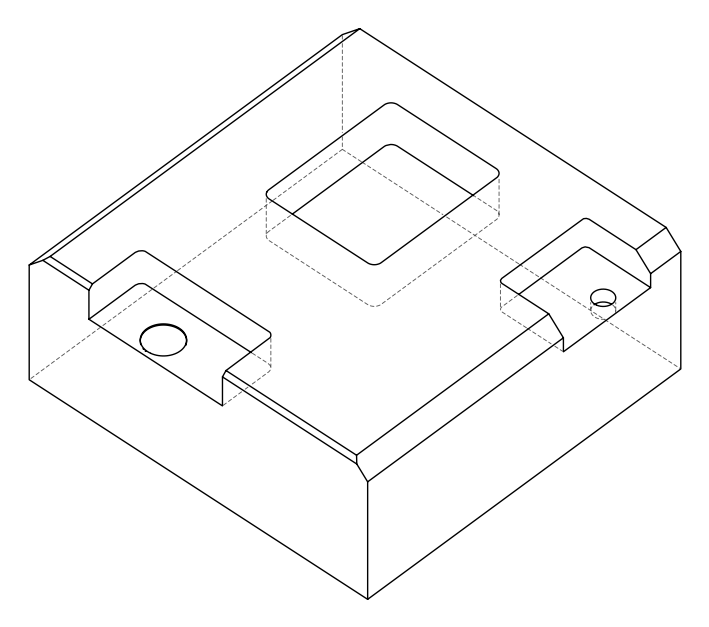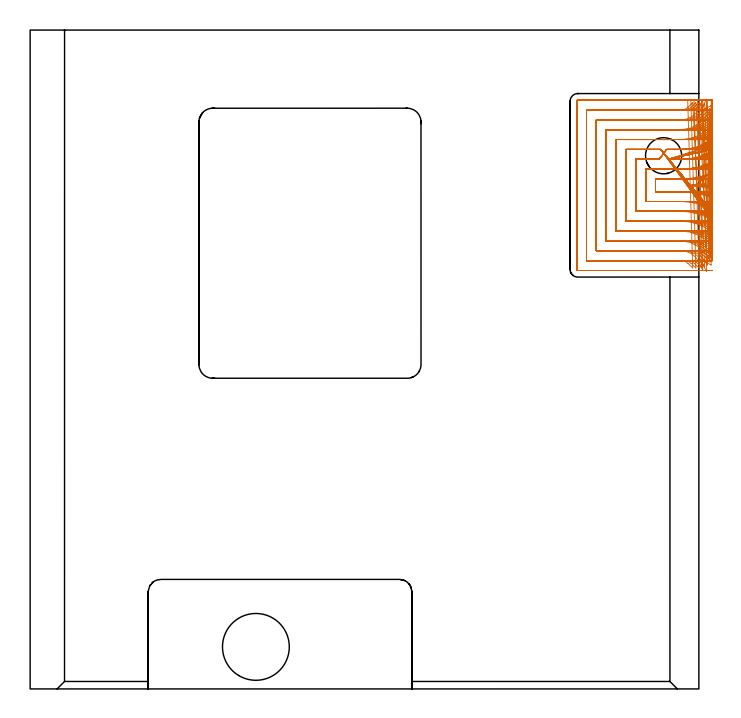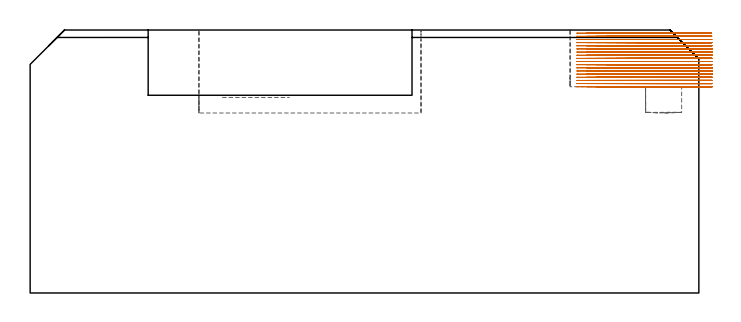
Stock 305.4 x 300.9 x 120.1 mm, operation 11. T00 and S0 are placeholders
(PLAN: 11 operations, 6 tool changes, 172.4 min)
(1 INDEXABLE_INSERT_DRILL_BLIND_HOLE_FROM_SOLID | STEP1POCKET | NXT0302_004 | 0.02 min | 6538 mm3)
(2 DRILL_TO_ENLARGE_BLIND_HOLE | STEP1POCKET | UGT0301_381 | 0.02 min | 15955 mm3)
(3 INDEXABLE_INSERT_DRILL_BLIND_HOLE_FROM_SOLID_1 | STEP1POCKET_1 | NXT0302_004 | 0.06 min | 8052 mm3)
(4 AREA_MILL | FG_CHAMFER_SURFACE | UGT0205_001 | 7.77 min | 16988 mm3)
(5 AREA_MILL_1 | FG_CHAMFER_SURFACE_1 | UGT0205_001 | 0.79 min | 266 mm3)
(6 AREA_MILL_2 | FG_CHAMFER_SURFACE_2 | UGT0205_001 | 2.06 min | 702 mm3)
(7 AREA_MILL_3 | FG_CHAMFER_SURFACE_3 | UGT0205_001 | 14.69 min | 37054 mm3)
(8 AREA_MILL_4 | FG_CHAMFER_SURFACE_4 | UGT0205_001 | 1.42 min | 3122 mm3)
(9 MILL_RECTANGULAR_POCKET | POCKET_RECTANGULAR_STRAIGHT | NXT0201_011 | Follow Part, ap 3, ae 75% | 37.52 min | 472612 mm3)
(10 MILL_SLOT | SLOT_PARTIAL_RECTANGULAR | NXT0201_013 | Follow Part, ap 2.5, ae 75% | 40.23 min | 157379 mm3)
(11 MILL_SLOT_1 | SLOT_PARTIAL_RECTANGULAR_1 | NXT0201_008 | Follow Part, ap 1.5, ae 75% | 67.81 min | 120742 mm3)
(TOOL NXT0302_004 | Index. Insert Drill 16.5mm [880-D1650L20-05] | D16.5 PA176 FL83 Z2)
(TOOL UGT0301_381 | Twist Drill Flat Bottom 30.5 mm | D30.5 PA180 FL175 Z2)
(TOOL UGT0205_001 | Chamfer Mill 20 x 3 x 45 deg. | D20 FL50 Z2)
(TOOL NXT0201_011 | ENDMILL 12mm [2P460-1200-NA 1630] | D12 FL38 Z6)
(TOOL NXT0201_013 | ENDMILL 10mm | D10 FL30 Z4)
(TOOL NXT0201_008 | ENDMILL 6mm [2P460-0600-NA 1630] | D6 FL26 Z6)
(OP 11 MILL_SLOT_1)
G17 G21 G94 G90
T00 M6
G54
G17 G0 G90 X311.254 Y235.576 S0 M3
G43 Z130.1 H1
Z118.661
G94 G1 X308.4 Y234.652 F250.
G2 X305.045 Y233.742 R36. F500.
G1 X305.69 Y230.812
G3 X305.69 Y229.189 R3.
X300.098 Y230. R39.
X305.69 Y230.812 R39.
G1 X305.045 Y233.742
G2 X297.306 Y232.9 R36.
G1 X285.6
Y227.1
X297.308
G2 X308.4 Y225.349 R36.
G1 X311.254 Y224.424 F250.
X311.208 Y240.475
X308.4 Y239.418
G2 X297.306 Y237.4 R31.5 F500.
G1 X281.1
Y222.6
X297.308
G2 X308.4 Y220.583 R31.5
G1 X311.208 Y219.526 F250.
X311.135 Y245.517
X308.4 Y244.284
G2 X297.306 Y241.9 R27. F500.
G1 X294.297
X291.297 F250.
G0 Z130.1
X311.01 Y250.804
Z118.661
G1 X308.4 Y249.325
G2 X297.306 Y246.4 R22.5 F500.
G1 X293.672
X290.672 F250.
X287.306 Y241.9
X284.306
X276.6 F500.
Y218.1
X297.308
G2 X308.4 Y215.717 R27.
G1 X311.135 Y214.484 F250.
X287.935 Y246.4 F500.
X284.935 F250.
X272.1 F500.
Y213.6
X297.308
G2 X308.4 Y210.676 R22.5
G1 X311.01 Y209.197 F250.
X310.762 Y256.574
X308.4 Y254.725
G2 X297.306 Y250.9 R18. F500.
G1 X267.6
Y209.1
X297.308
G2 X308.4 Y205.277 R18.
G1 X310.763 Y203.428 F250.
X310.11 Y263.673
X308.4 Y261.207
G2 X297.306 Y255.4 R13.5 F500.
G1 X263.1
Y204.6
X297.308
G2 X308.4 Y198.796 R13.5
G1 X310.11 Y196.331 F250.
X306.702 Y267.587 F500.
X305.368 Y264.9 F250.
G2 X297.306 Y259.9 R9. F500.
G1 X258.6
Y200.1
X297.308
G2 X305.371 Y195.1 R9.
G1 X306.704 Y192.413 F250.
X302.595 Y267.769 F500.
X300.446 Y265.676 F250.
G2 X297.306 Y264.4 R4.5 F500.
G1 X254.1
Y195.6
X297.308
G2 X300.448 Y194.324 R4.5
G1 X302.597 Y192.231 F250.
X300.306 Y268.9 F500.
X297.306 F250.
X250.1 F500.
G3 X249.6 Y268.4 R0.5
G1 Y191.6
G3 X250.1 Y191.1 R0.5
G1 X297.308
X300.308 F250.
G0 Z130.1
X311.29 Y235.02
Z117.222
G1 X308.4 Y234.217
G2 X306.491 Y233.741 R36. F500.
G1 X307.136 Y230.812
G3 X307.136 Y229.188 R3.
X301.544 Y230. R39.
X307.136 Y230.812 R39.
G1 X306.491 Y233.741
G2 X298.753 Y232.9 R36.
G1 X285.6
Y227.1
X298.753
G2 X308.4 Y225.783 R36.
G1 X311.29 Y224.979 F250.
X311.256 Y239.832
X308.4 Y238.914
G2 X298.753 Y237.4 R31.5 F500.
G1 X281.1
Y222.6
X298.753
G2 X308.4 Y221.086 R31.5
G1 X311.256 Y220.168 F250.
X311.202 Y244.754
X308.4 Y243.682
G2 X298.753 Y241.9 R27. F500.
G1 X294.297
X291.297 F250.
G0 Z130.1
X311.11 Y249.859
Z117.222
G1 X308.4 Y248.573
G2 X298.753 Y246.4 R22.5 F500.
G1 X293.672
X290.672 F250.
X287.306 Y241.9
X284.306
X276.6 F500.
Y218.1
X298.753
G2 X308.4 Y216.318 R27.
G1 X311.202 Y215.246 F250.
X287.934 Y246.4 F500.
X284.934 F250.
X272.1 F500.
Y213.6
X298.753
G2 X308.4 Y211.427 R22.5
G1 X311.11 Y210.141 F250.
X310.933 Y255.311
X308.4 Y253.703
G2 X298.753 Y250.9 R18. F500.
G1 X267.6
Y209.1
X298.753
G2 X308.4 Y206.297 R18.
G1 X310.933 Y204.689 F250.
X310.499 Y261.6
X308.4 Y259.456
G2 X298.753 Y255.4 R13.5 F500.
G1 X263.1
Y204.6
X298.753
G2 X308.4 Y200.544 R13.5
G1 X310.499 Y198.4 F250.
X308.097 Y267.257 F500.
X306.669 Y264.618 F250.
G2 X298.753 Y259.9 R9. F500.
G1 X258.6
Y200.1
X298.753
G2 X306.669 Y195.382 R9.
G1 X308.097 Y192.743 F250.
X304.04 Y267.761 F500.
X301.888 Y265.671 F250.
G2 X298.753 Y264.4 R4.5 F500.
G1 X254.1
Y195.6
X298.753
G2 X301.891 Y194.325 R4.5
G1 X304.041 Y192.233 F250.
X301.753 Y268.9 F500.
X298.753 F250.
X250.1 F500.
G3 X249.6 Y268.4 R0.5
G1 Y191.6
G3 X250.1 Y191.1 R0.5
G1 X298.753
X301.753 F250.
G0 Z130.1
X311.333 Y228.596
Z115.783
G1 X308.4 Y229.227
G3 X302.984 Y230. R39. F500.
X308.4 Y230.773 R39.
G1 Y233.848
G2 X300.193 Y232.9 R36.
G1 X285.6
Y227.1
X300.194
G2 X308.4 Y226.152 R36.
G1 X311.321 Y225.468 F250.
X311.296 Y239.27
X308.4 Y238.488
G2 X300.193 Y237.4 R31.5 F500.
G1 X281.1
Y222.6
X300.194
G2 X308.4 Y221.512 R31.5
G1 X311.296 Y220.731 F250.
X311.258 Y244.089
X308.4 Y243.178
G2 X300.193 Y241.9 R27. F500.
G1 X294.298
X291.298 F250.
G0 Z130.1
X311.193 Y249.044
Z115.783
G1 X308.4 Y247.95
G2 X300.193 Y246.4 R22.5 F500.
G1 X293.672
X290.672 F250.
X287.306 Y241.9
X284.306
X276.6 F500.
Y218.1
X300.194
G2 X308.4 Y216.823 R27.
G1 X311.258 Y215.911 F250.
X287.934 Y246.4 F500.
X284.934 F250.
X272.1 F500.
Y213.6
X300.194
G2 X308.4 Y212.05 R22.5
G1 X311.193 Y210.956 F250.
X311.07 Y254.248
X308.4 Y252.88
G2 X300.193 Y250.9 R18. F500.
G1 X267.6
Y209.1
X300.194
G2 X308.4 Y207.12 R18.
G1 X311.07 Y205.753 F250.
X310.782 Y260.005
X308.4 Y258.181
G2 X300.193 Y255.4 R13.5 F500.
G1 X263.1
Y204.6
X300.194
G2 X308.4 Y201.819 R13.5
G1 X310.782 Y199.996 F250.
X309.345 Y266.4
X307.679 Y263.905
G2 X300.193 Y259.9 R9. F500.
G1 X258.6
Y200.1
X300.194
G2 X307.68 Y196.096 R9.
G1 X309.345 Y193.601 F250.
X305.482 Y267.769 F500.
X303.333 Y265.676 F250.
G2 X300.193 Y264.4 R4.5 F500.
G1 X254.1
Y195.6
X300.194
G2 X303.332 Y194.325 R4.5
G1 X305.482 Y192.233 F250.
X303.193 Y268.9 F500.
X300.193 F250.
X250.1 F500.
G3 X249.6 Y268.4 R0.5
G1 Y191.6
G3 X250.1 Y191.1 R0.5
G1 X300.194
X303.194 F250.
G0 Z130.1
X311.356 Y229.024
Z114.344
G1 X308.4 Y229.534
G3 X304.565 Y230. R39. F500.
X308.4 Y230.468 R39.
G1 Y233.516
G2 X301.77 Y232.9 R36.
G1 X285.6
Y227.1
X301.777
G2 X308.4 Y226.486 R36.
G1 X311.349 Y225.934 F250.
X311.333 Y238.737
X308.4 Y238.106
G2 X301.77 Y237.4 R31.5 F500.
G1 X281.1
Y222.6
X301.777
G2 X308.4 Y221.896 R31.5
G1 X311.333 Y221.265 F250.
X311.308 Y243.463
X308.4 Y242.727
G2 X301.77 Y241.9 R27. F500.
G1 X294.298
X291.298 F250.
X311.267 Y248.283 F500.
X308.4 Y247.399 F250.
G2 X301.77 Y246.4 R22.5 F500.
G1 X293.672
X290.672 F250.
X287.306 Y241.9
X284.306
X276.6 F500.
Y218.1
X301.777
G2 X308.4 Y217.275 R27.
G1 X311.308 Y216.539 F250.
X287.934 Y246.4 F500.
X284.934 F250.
X272.1 F500.
Y213.6
X301.777
G2 X308.4 Y212.603 R22.5
G1 X311.267 Y211.72 F250.
X311.189 Y253.27
X308.4 Y252.165
G2 X301.77 Y250.9 R18. F500.
G1 X267.6
Y209.1
X301.777
G2 X308.4 Y207.837 R18.
G1 X311.19 Y206.733 F250.
X311.013 Y258.613
X308.4 Y257.14
G2 X301.77 Y255.4 R13.5 F500.
G1 X263.1
Y204.6
X301.777
G2 X308.4 Y202.864 R13.5
G1 X311.014 Y201.392 F250.
X310.429 Y265.023
X308.4 Y262.813
G2 X301.77 Y259.9 R9. F500.
G1 X258.6
Y200.1
X301.777
G2 X308.4 Y197.194 R9.
G1 X310.431 Y194.986 F250.
X307.168 Y268.565 F500.
X305.353 Y266.177 F250.
G2 X301.77 Y264.4 R4.5 F500.
G1 X254.1
Y195.6
X301.777
G2 X305.359 Y193.824 R4.5
G1 X307.175 Y191.436 F250.
X304.77 Y268.9 F500.
X301.77 F250.
X250.1 F500.
G3 X249.6 Y268.4 R0.5
G1 Y191.6
G3 X250.1 Y191.1 R0.5
G1 X301.777
X304.777 F250.
G0 Z130.1
X311.377 Y229.425
Z112.905
G1 X308.4 Y229.798
G3 X306.342 Y230. R39. F500.
X308.4 Y230.203 R39.
G1 Y233.228
G2 X303.55 Y232.9 R36.
G1 X285.6
Y227.1
X303.552
G2 X308.4 Y226.772 R36.
G1 X311.373 Y226.368 F250.
X311.364 Y238.237
X308.4 Y237.776
G2 X303.55 Y237.4 R31.5 F500.
G1 X281.1
Y222.6
X303.552
G2 X308.4 Y222.225 R31.5
G1 X311.364 Y221.763 F250.
X311.351 Y242.878
X308.4 Y242.339
G2 X303.55 Y241.9 R27. F500.
G1 X294.298
X291.298 F250.
X311.329 Y247.575 F500.
X308.4 Y246.929 F250.
G2 X303.55 Y246.4 R22.5 F500.
G1 X293.672
X290.672 F250.
X287.306 Y241.9
X284.306
X276.6 F500.
Y218.1
X303.552
G2 X308.4 Y217.661 R27.
G1 X311.351 Y217.123 F250.
X287.934 Y246.4 F500.
X284.934 F250.
X272.1 F500.
Y213.6
X303.552
G2 X308.4 Y213.072 R22.5
G1 X311.33 Y212.425 F250.
X311.289 Y252.374
X308.4 Y251.566
G2 X303.55 Y250.9 R18. F500.
G1 X267.6
Y209.1
X303.552
G2 X308.4 Y208.435 R18.
G1 X311.289 Y207.627 F250.
X311.2 Y257.379
X308.4 Y256.301
G2 X303.55 Y255.4 R13.5 F500.
G1 X263.1
Y204.6
X303.552
G2 X308.4 Y203.699 R13.5
G1 X311.2 Y202.622 F250.
X310.927 Y262.935
X308.4 Y261.318
G2 X303.55 Y259.9 R9. F500.
G1 X258.6
Y200.1
X303.552
G2 X308.4 Y198.683 R9.
G1 X310.928 Y197.067 F250.
X308.942 Y269.319
X307.477 Y266.701
G2 X303.55 Y264.4 R4.5 F500.
G1 X254.1
Y195.6
X303.552
G2 X307.479 Y193.297 R4.5
G1 X308.944 Y190.679 F250.
X306.55 Y268.9 F500.
X303.55 F250.
X250.1 F500.
G3 X249.6 Y268.4 R0.5
G1 Y191.6
G3 X250.1 Y191.1 R0.5
G1 X303.552
X306.552 F250.
G0 Z130.1
X311.394 Y233.151
Z111.467
G1 X308.4 Y232.967
G2 X306.198 Y232.9 R36. F500.
G1 X285.6
Y227.1
X306.232
G2 X308.4 Y227.035 R36.
G1 X311.395 Y226.854 F250.
X311.393 Y237.687
X308.4 Y237.477
G2 X306.198 Y237.4 R31.5 F500.
G1 X281.1
Y222.6
X306.232
G2 X308.4 Y222.525 R31.5
G1 X311.393 Y222.319 F250.
X311.39 Y242.235
X308.4 Y241.99
G2 X306.198 Y241.9 R27. F500.
G1 X294.298
X291.298 F250.
X311.386 Y246.802 F500.
X308.4 Y246.508 F250.
G2 X306.198 Y246.4 R22.5 F500.
G1 X293.672
X290.672 F250.
X287.306 Y241.9
X284.306
X276.6 F500.
Y218.1
X306.232
G2 X308.4 Y218.013 R27.
G1 X311.39 Y217.772 F250.
X287.934 Y246.4 F500.
X284.934 F250.
X272.1 F500.
Y213.6
X306.232
G2 X308.4 Y213.495 R22.5
G1 X311.386 Y213.206 F250.
X311.377 Y251.402
X308.4 Y251.035
G2 X306.198 Y250.9 R18. F500.
G1 X267.6
Y209.1
X306.232
G2 X308.4 Y208.969 R18.
G1 X311.378 Y208.608 F250.
X311.36 Y256.07
X308.4 Y255.581
G2 X306.198 Y255.4 R13.5 F500.
G1 X263.1
Y204.6
X306.232
G2 X308.4 Y204.425 R13.5
G1 X311.361 Y203.943 F250.
X311.309 Y260.908
X308.4 Y260.174
G2 X306.198 Y259.9 R9. F500.
G1 X258.6
Y200.1
X306.232
G2 X308.4 Y199.835 R9.
G1 X311.312 Y199.112 F250.
X311.016 Y266.444
X308.4 Y264.976
G2 X306.198 Y264.4 R4.5 F500.
G1 X254.1
Y195.6
X306.232
G2 X308.4 Y195.043 R4.5
G1 X311.029 Y193.598 F250.
X309.198 Y268.9
X306.198
X250.1 F500.
G3 X249.6 Y268.4 R0.5
G1 Y191.6
G3 X250.1 Y191.1 R0.5
G1 X306.232
X309.232 F250.
G0 X311.4 Y232.93 Z110.028
G1 X308.4 Y232.902
G2 X308.061 Y232.9 R36. F500.
G1 X285.6
Y227.1
X308.065
G2 X308.4 Y227.098 R36.
G1 X311.4 Y227.071 F250.
Y237.434
X308.4 Y237.402
G2 X308.061 Y237.4 R31.5 F500.
G1 X281.1
Y222.6
X308.065
G2 X308.4 Y222.598 R31.5
G1 X311.4 Y222.566 F250.
Y241.94
X308.4 Y241.902
G2 X308.061 Y241.9 R27. F500.
G1 X294.298
X291.298 F250.
X311.4 Y246.448 F500.
X308.4 Y246.403 F250.
G2 X308.061 Y246.4 R22.5 F500.
G1 X293.672
X290.672 F250.
X287.306 Y241.9
X284.306
X276.6 F500.
Y218.1
X308.065
G2 X308.4 Y218.098 R27.
G1 X311.4 Y218.061 F250.
X287.934 Y246.4 F500.
X284.934 F250.
X272.1 F500.
Y213.6
X308.065
G2 X308.4 Y213.598 R22.5
G1 X311.4 Y213.553 F250.
X311.399 Y250.96
X308.4 Y250.903
G2 X308.061 Y250.9 R18. F500.
G1 X267.6
Y209.1
X308.065
G2 X308.4 Y209.097 R18.
G1 X311.399 Y209.041 F250.
Y255.48
X308.4 Y255.404
G2 X308.061 Y255.4 R13.5 F500.
G1 X263.1
Y204.6
X308.065
G2 X308.4 Y204.596 R13.5
G1 X311.399 Y204.521 F250.
X311.398 Y260.019
X308.4 Y259.906
G2 X308.061 Y259.9 R9. F500.
G1 X258.6
Y200.1
X308.065
G2 X308.4 Y200.094 R9.
G1 X311.398 Y199.982 F250.
X311.392 Y264.639
X308.4 Y264.413
G2 X308.061 Y264.4 R4.5 F500.
G1 X254.1
Y195.6
X308.065
G2 X308.4 Y195.587 R4.5
G1 X311.392 Y195.364 F250.
X311.061 Y268.9
X308.061
X250.1 F500.
G3 X249.6 Y268.4 R0.5
G1 Y191.6
G3 X250.1 Y191.1 R0.5
G1 X308.065
X311.065 F250.
G0 X311.4 Y232.9 Z108.589
G1 X308.4
X285.6 F500.
Y227.1
X308.4
X311.4 F250.
Y237.4
X308.4
X281.1 F500.
Y222.6
X308.4
X311.4 F250.
Y241.9
X308.4
X294.298 F500.
X291.298 F250.
X311.4 Y246.4 F500.
X308.4 F250.
X293.672 F500.
X290.672 F250.
X287.306 Y241.9
X284.306
X276.6 F500.
Y218.1
X308.4
X311.4 F250.
X287.934 Y246.4 F500.
X284.934 F250.
X272.1 F500.
Y213.6
X308.4
X311.4 F250.
Y250.9
X308.4
X267.6 F500.
Y209.1
X308.4
X311.4 F250.
Y255.4
X308.4
X263.1 F500.
Y204.6
X308.4
X311.4 F250.
Y259.9
X308.4
X258.6 F500.
Y200.1
X308.4
X311.4 F250.
Y264.4
X308.4
X254.1 F500.
Y195.6
X308.4
X311.4 F250.
Y268.9
X308.4
X250.1 F500.
G3 X249.6 Y268.4 R0.5
G1 Y191.6
G3 X250.1 Y191.1 R0.5
G1 X308.4
X311.4 F250.
G0 Y232.9 Z107.15
G1 X308.4
X285.6 F500.
Y227.1
X308.4
X311.4 F250.
Y237.4
X308.4
X281.1 F500.
Y222.6
X308.4
X311.4 F250.
Y241.9
X308.4
X294.298 F500.
X291.298 F250.
X311.4 Y246.4 F500.
X308.4 F250.
X293.672 F500.
X290.672 F250.
X287.306 Y241.9
X284.306
X276.6 F500.
Y218.1
X308.4
X311.4 F250.
X287.934 Y246.4 F500.
X284.934 F250.
X272.1 F500.
Y213.6
X308.4
X311.4 F250.
Y250.9
X308.4
X267.6 F500.
Y209.1
X308.4
X311.4 F250.
Y255.4
X308.4
X263.1 F500.
Y204.6
X308.4
X311.4 F250.
Y259.9
X308.4
X258.6 F500.
Y200.1
X308.4
X311.4 F250.
Y264.4
X308.4
X254.1 F500.
Y195.6
X308.4
X311.4 F250.
Y268.9
X308.4
X250.1 F500.
G3 X249.6 Y268.4 R0.5
G1 Y191.6
G3 X250.1 Y191.1 R0.5
G1 X308.4
X311.4 F250.
G0 Y232.9 Z105.711
G1 X308.4
X285.6 F500.
Y227.1
X308.4
X311.4 F250.
Y237.4
X308.4
X281.1 F500.
Y222.6
X308.4
X311.4 F250.
Y241.9
X308.4
X294.298 F500.
X291.298 F250.
X311.4 Y246.4 F500.
X308.4 F250.
X293.672 F500.
X290.672 F250.
X287.306 Y241.9
X284.306
X276.6 F500.
Y218.1
X308.4
X311.4 F250.
X287.934 Y246.4 F500.
X284.934 F250.
X272.1 F500.
Y213.6
X308.4
X311.4 F250.
Y250.9
X308.4
X267.6 F500.
Y209.1
X308.4
X311.4 F250.
Y255.4
X308.4
X263.1 F500.
Y204.6
X308.4
X311.4 F250.
Y259.9
X308.4
X258.6 F500.
Y200.1
X308.4
X311.4 F250.
Y264.4
X308.4
X254.1 F500.
Y195.6
X308.4
X311.4 F250.
Y268.9
X308.4
X250.1 F500.
G3 X249.6 Y268.4 R0.5
G1 Y191.6
G3 X250.1 Y191.1 R0.5
G1 X308.4
X311.4 F250.
G0 Y232.9 Z104.272
G1 X308.4
X285.6 F500.
Y227.1
X308.4
X311.4 F250.
Y237.4
X308.4
X281.1 F500.
Y222.6
X308.4
X311.4 F250.
Y241.9
X308.4
X294.298 F500.
X291.298 F250.
X311.4 Y246.4 F500.
X308.4 F250.
X293.672 F500.
X290.672 F250.
X287.306 Y241.9
X284.306
X276.6 F500.
Y218.1
X308.4
X311.4 F250.
X287.934 Y246.4 F500.
X284.934 F250.
X272.1 F500.
Y213.6
X308.4
X311.4 F250.
Y250.9
X308.4
X267.6 F500.
Y209.1
X308.4
X311.4 F250.
Y255.4
X308.4
X263.1 F500.
Y204.6
X308.4
X311.4 F250.
Y259.9
X308.4
X258.6 F500.
Y200.1
X308.4
X311.4 F250.
Y264.4
X308.4
X254.1 F500.
Y195.6
X308.4
X311.4 F250.
Y268.9
X308.4
X250.1 F500.
G3 X249.6 Y268.4 R0.5
G1 Y191.6
G3 X250.1 Y191.1 R0.5
G1 X308.4
X311.4 F250.
G0 Y232.9 Z102.833
G1 X308.4
X285.6 F500.
Y227.1
X308.4
X311.4 F250.
Y237.4
X308.4
X281.1 F500.
Y222.6
X308.4
X311.4 F250.
Y241.9
X308.4
X294.298 F500.
X291.298 F250.
X311.4 Y246.4 F500.
X308.4 F250.
X293.672 F500.
X290.672 F250.
X287.306 Y241.9
X284.306
X276.6 F500.
Y218.1
X308.4
X311.4 F250.
X287.934 Y246.4 F500.
X284.934 F250.
X272.1 F500.
Y213.6
X308.4
X311.4 F250.
Y250.9
X308.4
X267.6 F500.
Y209.1
X308.4
X311.4 F250.
Y255.4
X308.4
X263.1 F500.
Y204.6
X308.4
X311.4 F250.
Y259.9
X308.4
X258.6 F500.
Y200.1
X308.4
X311.4 F250.
Y264.4
X308.4
X254.1 F500.
Y195.6
X308.4
X311.4 F250.
Y268.9
X308.4
X250.1 F500.
G3 X249.6 Y268.4 R0.5
G1 Y191.6
G3 X250.1 Y191.1 R0.5
G1 X308.4
X311.4 F250.
G0 Y232.9 Z101.394
G1 X308.4
X285.6 F500.
Y227.1
X308.4
X311.4 F250.
Y237.4
X308.4
X281.1 F500.
Y222.6
X308.4
X311.4 F250.
Y241.9
X308.4
X294.298 F500.
X291.298 F250.
X311.4 Y246.4 F500.
X308.4 F250.
X293.672 F500.
X290.672 F250.
X287.306 Y241.9
X284.306
X276.6 F500.
Y218.1
X308.4
X311.4 F250.
X287.934 Y246.4 F500.
X284.934 F250.
X272.1 F500.
Y213.6
X308.4
X311.4 F250.
Y250.9
X308.4
X267.6 F500.
Y209.1
X308.4
X311.4 F250.
Y255.4
X308.4
X263.1 F500.
Y204.6
X308.4
X311.4 F250.
Y259.9
X308.4
X258.6 F500.
Y200.1
X308.4
X311.4 F250.
Y264.4
X308.4
X254.1 F500.
Y195.6
X308.4
X311.4 F250.
Y268.9
X308.4
X250.1 F500.
G3 X249.6 Y268.4 R0.5
G1 Y191.6
G3 X250.1 Y191.1 R0.5
G1 X308.4
X311.4 F250.
G0 Y232.9 Z99.956
G1 X308.4
X285.6 F500.
Y227.1
X308.4
X311.4 F250.
Y237.4
X308.4
X281.1 F500.
Y222.6
X308.4
X311.4 F250.
Y241.9
X308.4
X294.298 F500.
X291.298 F250.
X311.4 Y246.4 F500.
X308.4 F250.
X293.672 F500.
X290.672 F250.
X287.306 Y241.9
X284.306
X276.6 F500.
Y218.1
X308.4
X311.4 F250.
X287.934 Y246.4 F500.
X284.934 F250.
X272.1 F500.
Y213.6
X308.4
X311.4 F250.
Y250.9
X308.4
X267.6 F500.
Y209.1
X308.4
X311.4 F250.
Y255.4
X308.4
X263.1 F500.
Y204.6
X308.4
X311.4 F250.
Y259.9
X308.4
X258.6 F500.
Y200.1
X308.4
X311.4 F250.
Y264.4
X308.4
X254.1 F500.
Y195.6
X308.4
X311.4 F250.
Y268.9
X308.4
X250.1 F500.
G3 X249.6 Y268.4 R0.5
G1 Y191.6
G3 X250.1 Y191.1 R0.5
G1 X308.4
X311.4 F250.
G0 Y232.9 Z98.517
G1 X308.4
X285.6 F500.
Y227.1
X308.4
X311.4 F250.
Y237.4
X308.4
X281.1 F500.
Y222.6
X308.4
X311.4 F250.
Y241.9
X308.4
X294.298 F500.
X291.298 F250.
X311.4 Y246.4 F500.
X308.4 F250.
X293.672 F500.
X290.672 F250.
X287.306 Y241.9
X284.306
X276.6 F500.
Y218.1
X308.4
X311.4 F250.
X287.934 Y246.4 F500.
X284.934 F250.
X272.1 F500.
Y213.6
X308.4
X311.4 F250.
Y250.9
X308.4
X267.6 F500.
Y209.1
X308.4
X311.4 F250.
Y255.4
X308.4
X263.1 F500.
Y204.6
X308.4
X311.4 F250.
Y259.9
X308.4
X258.6 F500.
Y200.1
X308.4
X311.4 F250.
Y264.4
X308.4
X254.1 F500.
Y195.6
X308.4
X311.4 F250.
Y268.9
X308.4
X250.1 F500.
G3 X249.6 Y268.4 R0.5
G1 Y191.6
G3 X250.1 Y191.1 R0.5
G1 X308.4
X311.4 F250.
G0 Y232.9 Z97.078
G1 X308.4
X285.6 F500.
Y227.1
X308.4
X311.4 F250.
Y237.4
X308.4
X281.1 F500.
Y222.6
X308.4
X311.4 F250.
Y241.9
X308.4
X294.298 F500.
X291.298 F250.
X311.4 Y246.4 F500.
X308.4 F250.
X293.672 F500.
X290.672 F250.
X287.306 Y241.9
X284.306
X276.6 F500.
Y218.1
X308.4
X311.4 F250.
X287.934 Y246.4 F500.
X284.934 F250.
X272.1 F500.
Y213.6
X308.4
X311.4 F250.
Y250.9
X308.4
X267.6 F500.
Y209.1
X308.4
X311.4 F250.
Y255.4
X308.4
X263.1 F500.
Y204.6
X308.4
X311.4 F250.
Y259.9
X308.4
X258.6 F500.
Y200.1
X308.4
X311.4 F250.
Y264.4
X308.4
X254.1 F500.
Y195.6
X308.4
X311.4 F250.
Y268.9
X308.4
X250.1 F500.
G3 X249.6 Y268.4 R0.5
G1 Y191.6
G3 X250.1 Y191.1 R0.5
G1 X308.4
X311.4 F250.
G0 Y232.9 Z95.639
G1 X308.4
X285.6 F500.
Y227.1
X308.4
X311.4 F250.
Y237.4
X308.4
X281.1 F500.
Y222.6
X308.4
X311.4 F250.
Y241.9
X308.4
X294.298 F500.
X291.298 F250.
X311.4 Y246.4 F500.
X308.4 F250.
X293.672 F500.
X290.672 F250.
X287.306 Y241.9
X284.306
X276.6 F500.
Y218.1
X308.4
X311.4 F250.
X287.934 Y246.4 F500.
X284.934 F250.
X272.1 F500.
Y213.6
X308.4
X311.4 F250.
Y250.9
X308.4
X267.6 F500.
Y209.1
X308.4
X311.4 F250.
Y255.4
X308.4
X263.1 F500.
Y204.6
X308.4
X311.4 F250.
Y259.9
X308.4
X258.6 F500.
Y200.1
X308.4
X311.4 F250.
Y264.4
X308.4
X254.1 F500.
Y195.6
X308.4
X311.4 F250.
Y268.9
X308.4
X250.1 F500.
G3 X249.6 Y268.4 R0.5
G1 Y191.6
G3 X250.1 Y191.1 R0.5
G1 X308.4
X311.4 F250.
G0 Y232.9 Z94.2
G1 X308.4
X285.6 F500.
Y227.1
X308.4
X311.4 F250.
Y237.4
X308.4
X281.1 F500.
Y222.6
X308.4
X311.4 F250.
Y241.9
X308.4
X294.298 F500.
X291.298 F250.
X311.4 Y246.4 F500.
X308.4 F250.
X293.672 F500.
X290.672 F250.
X287.306 Y241.9
X284.306
X276.6 F500.
Y218.1
X308.4
X311.4 F250.
X287.934 Y246.4 F500.
X284.934 F250.
X272.1 F500.
Y213.6
X308.4
X311.4 F250.
Y250.9
X308.4
X267.6 F500.
Y209.1
X308.4
X311.4 F250.
Y255.4
X308.4
X263.1 F500.
Y204.6
X308.4
X311.4 F250.
Y259.9
X308.4
X258.6 F500.
Y200.1
X308.4
X311.4 F250.
Y264.4
X308.4
X254.1 F500.
Y195.6
X308.4
X311.4 F250.
Y268.9
X308.4
X250.1 F500.
G3 X249.6 Y268.4 R0.5
G1 Y191.6
G3 X250.1 Y191.1 R0.5
G1 X308.4
X311.4 F250.
G0 Z130.1
M5
M2
